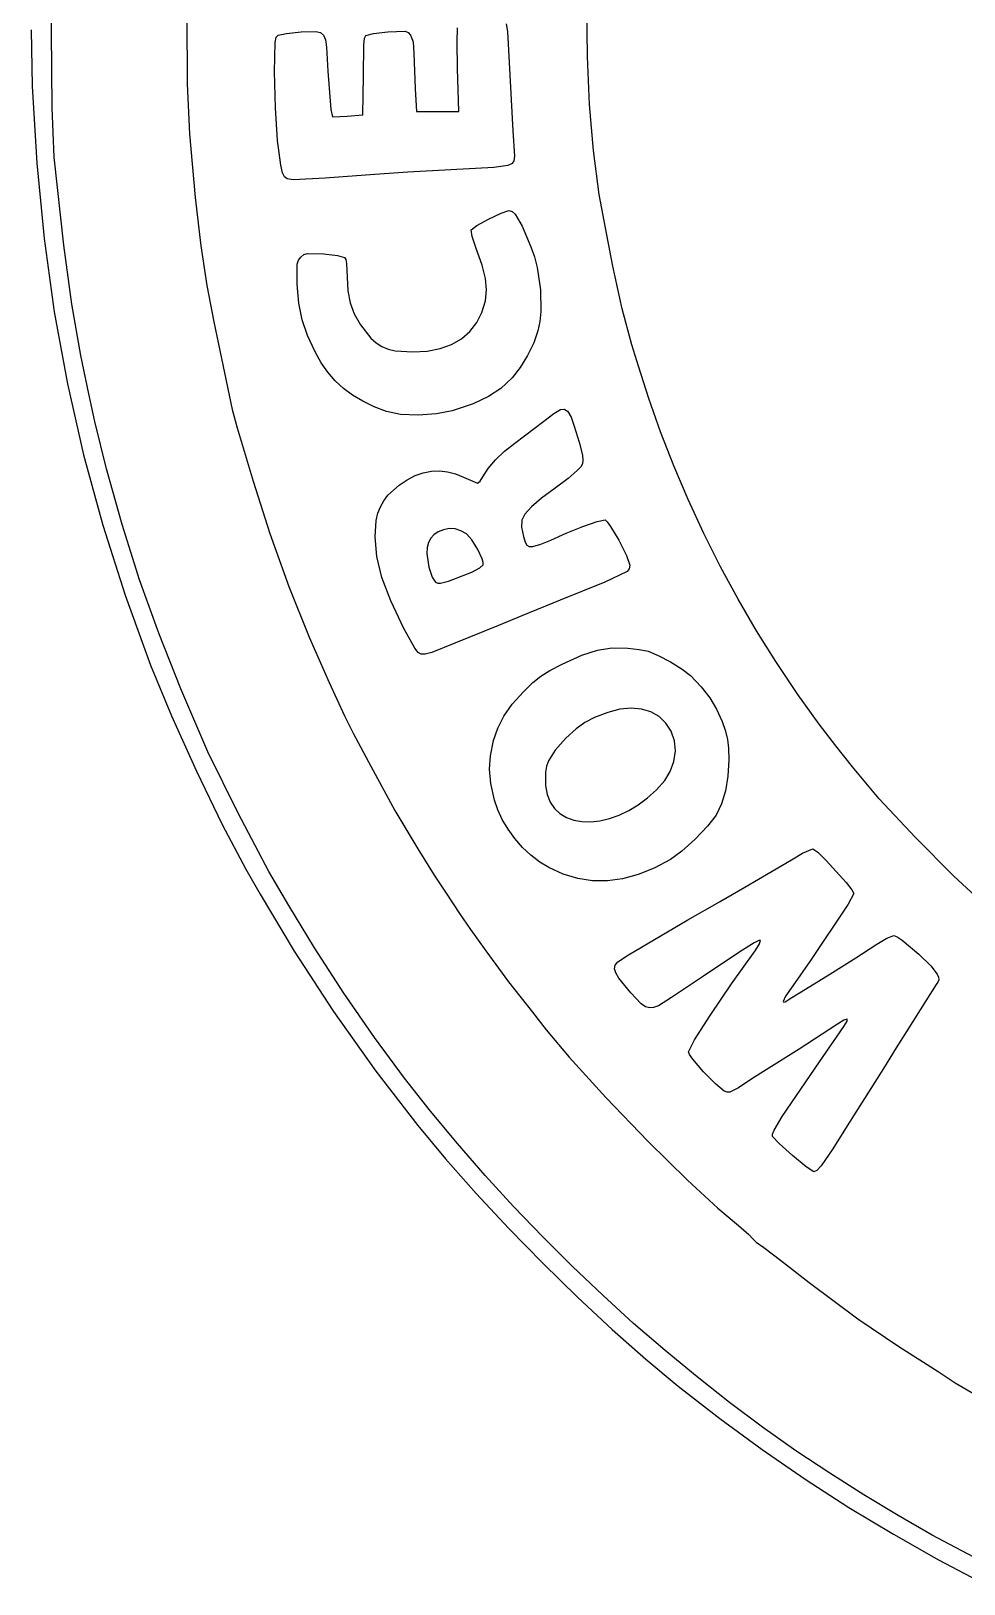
# Model space of a CAD drawing. Extents: x 49 to 657, y 49 to 657.
# Drawn here: x 48.8 to 211.8, y 81.8 to 353.1 of the extents above; entities that cross this region are included whole.
import ezdxf

# ---------------------------------------------------------------- set-up
doc = ezdxf.new("R2010")
doc.units = 0

msp = doc.modelspace()

# ---------------------------------------------------------------- linework, layer by layer
at = {"layer": 'Layer 1'}
for p, q in [((52.376244, 352.994491), (52.496343, 366.35329)), ((76.010562, 355.688524), (76.104429, 343.897487)), ((146.033159, 348.623218), (145.962824, 357.083162)), ((48.808115, 353.333852), (49.008978, 343.473983)), ((52.49136, 339.703557), (52.376244, 352.994491)), ((91.986863, 352.369633), (93.424963, 352.670861)), ((93.424963, 352.670861), (96.015588, 352.942191)), ((96.015588, 352.942191), (98.581337, 353.036499)), ((98.581337, 353.036499), (99.370381, 352.843462)), ((99.370381, 352.843462), (99.907479, 352.376909)), ((107.315068, 352.330827), (108.635604, 352.669097)), ((108.635604, 352.669097), (111.166345, 352.956302)), ((111.166345, 352.956302), (114.174792, 353.060637)), ((114.174792, 353.060637), (114.741943, 352.844483)), ((114.741943, 352.844483), (115.135098, 352.384449)), ((123.256119, 351.127573), (123.358573, 353.681041)), ((131.866934, 354.381641), (132.056579, 353.025226)), ((132.056579, 353.025226), (132.345019, 347.629355)), ((91.370913, 345.97412), (91.471455, 351.098706)), ((91.471455, 351.098706), (91.657655, 352.011833)), ((91.657655, 352.011833), (91.986863, 352.369633)), ((99.907479, 352.376909), (100.250588, 351.551795)), ((100.250588, 351.551795), (100.457664, 350.283078)), ((100.457664, 350.283078), (100.695541, 346.074662)), ((106.915723, 345.293964), (106.966964, 350.615929)), ((106.966964, 350.615929), (107.098385, 351.827077)), ((107.098385, 351.827077), (107.315068, 352.330827)), ((115.135098, 352.384449), (115.569544, 351.197263)), ((115.569544, 351.197263), (115.712948, 349.259189)), ((123.358353, 346.544915), (123.256119, 351.127573)), ((115.712948, 349.259189), (115.942959, 342.987854)), ((132.345019, 347.629355), (133.020942, 335.67018)), ((146.416827, 340.285678), (146.033159, 348.623218)), ((91.518926, 339.696943), (91.370913, 345.97412)), ((100.695541, 346.074662), (101.198955, 339.37188)), ((106.821884, 338.478999), (106.915723, 345.293964)), ((123.584836, 339.019102), (123.358353, 346.544915)), ((49.008978, 343.473983), (49.805682, 329.992863)), ((76.104429, 343.897487), (76.490032, 335.138544)), ((115.942959, 342.987854), (116.171912, 339.019102)), ((52.842617, 331.081597), (52.49136, 339.703557)), ((91.907047, 333.981609), (91.518926, 339.696943)), ((101.198955, 339.37188), (101.467067, 338.137157)), ((147.109793, 332.219758), (146.416827, 340.285678)), ((101.467067, 338.137157), (104.068099, 338.231702)), ((104.068099, 338.231702), (106.821884, 338.478999)), ((116.171912, 339.019102), (119.878198, 339.019102)), ((119.878198, 339.019102), (123.584836, 339.019102)), ((76.490032, 335.138544), (77.505426, 324.027906)), ((92.456168, 329.673858), (91.907047, 333.981609)), ((133.020942, 335.67018), (133.301048, 331.270113)), ((54.515799, 315.679398), (52.842617, 331.081597)), ((133.301048, 331.270113), (133.191598, 330.411931)), ((148.108022, 324.574674), (147.109793, 332.219758)), ((49.805682, 329.992863), (51.088748, 316.872201)), ((92.766382, 328.312122), (92.456168, 329.673858)), ((93.087178, 327.619434), (92.766382, 328.312122)), ((114.641561, 328.459045), (107.233223, 327.942578)), ((129.68547, 329.290808), (114.641561, 328.459045)), ((132.104717, 329.589743), (129.68547, 329.290808)), ((132.905936, 329.956941), (132.104717, 329.589743)), ((133.191598, 330.411931), (132.905936, 329.956941)), ((93.598337, 327.272195), (93.087178, 327.619434)), ((94.58988, 327.127793), (93.598337, 327.272195)), ((100.223524, 327.370372), (94.58988, 327.127793)), ((107.233223, 327.942578), (100.223524, 327.370372)), ((77.505426, 324.027906), (78.463472, 315.560291)), ((149.40748, 317.499644), (148.108022, 324.574674)), ((126.706006, 319.1204), (128.760619, 320.25215)), ((128.760619, 320.25215), (130.943025, 321.279589)), ((130.943025, 321.279589), (132.325264, 321.729805)), ((132.325264, 321.729805), (132.872555, 321.550638)), ((132.872555, 321.550638), (133.398415, 321.115618)), ((133.398415, 321.115618), (134.617086, 318.989205)), ((125.707149, 318.357247), (126.706006, 319.1204)), ((125.889358, 317.194844), (125.707149, 318.357247)), ((134.617086, 318.989205), (136.163841, 315.416843)), ((150.468636, 312.031585), (149.40748, 317.499644)), ((51.088748, 316.872201), (52.870438, 304.051998)), ((55.950591, 305.394772), (54.515799, 315.679398)), ((78.463472, 315.560291), (79.501422, 308.679714)), ((126.601794, 315.115923), (125.889358, 317.194844)), ((127.664664, 312.201817), (126.601794, 315.115923)), ((136.163841, 315.416843), (136.765601, 313.658991)), ((95.305137, 312.376866), (95.52122, 313.09111)), ((95.344957, 308.902091), (95.305137, 312.376866)), ((95.52122, 313.09111), (95.959849, 313.623319)), ((95.959849, 313.623319), (96.476283, 314.058118)), ((96.476283, 314.058118), (97.107877, 314.266698)), ((97.107877, 314.266698), (99.957177, 314.177181)), ((99.957177, 314.177181), (102.352275, 313.895488)), ((102.352275, 313.895488), (103.614426, 313.557703)), ((103.614426, 313.557703), (103.815311, 313.203265)), ((103.815311, 313.203265), (103.957327, 312.516875)), ((103.957327, 312.516875), (104.06951, 310.111062)), ((128.258924, 309.8691), (127.664664, 312.201817)), ((136.765601, 313.658991), (137.246561, 311.790461)), ((152.094282, 304.552074), (150.468636, 312.031585)), ((104.06951, 310.111062), (104.190877, 307.691445)), ((128.426874, 307.877762), (128.258924, 309.8691)), ((137.246561, 311.790461), (137.831335, 307.898173)), ((79.501422, 308.679714), (80.756529, 302.33019)), ((95.631347, 305.592207), (95.344957, 308.902091)), ((104.190877, 307.691445), (104.586683, 305.613407)), ((128.210814, 305.987792), (128.426874, 307.877762)), ((137.831335, 307.898173), (137.888661, 304.093595)), ((52.870438, 304.051998), (55.163014, 291.472256)), ((57.517278, 296.403167), (55.950591, 305.394772)), ((96.202296, 302.670003), (95.631347, 305.592207)), ((104.586683, 305.613407), (105.304487, 303.706686)), ((126.711904, 302.165057), (127.613139, 303.953306)), ((127.613139, 303.953306), (128.210814, 305.987792)), ((137.888661, 304.093595), (137.710313, 302.334702)), ((153.804858, 298.273243), (152.094282, 304.552074)), ((80.756529, 302.33019), (83.961517, 286.984347)), ((97.119982, 299.897686), (96.202296, 302.670003)), ((105.304487, 303.706686), (106.391848, 301.801023)), ((106.391848, 301.801023), (108.193259, 299.473796)), ((125.51804, 300.630758), (126.711904, 302.165057)), ((137.710313, 302.334702), (137.389039, 300.730342)), ((98.446581, 297.037462), (97.119982, 299.897686)), ((108.193259, 299.473796), (109.118015, 298.64509)), ((109.118015, 298.64509), (110.110789, 298.012584)), ((122.296146, 298.354868), (124.042477, 299.358124)), ((124.042477, 299.358124), (125.51804, 300.630758)), ((136.660983, 298.635386), (135.58017, 296.417498)), ((137.389039, 300.730342), (136.660983, 298.635386)), ((58.881823, 289.700385), (57.517278, 296.403167)), ((99.516458, 295.166944), (98.446581, 297.037462)), ((110.110789, 298.012584), (111.210571, 297.555977)), ((111.210571, 297.555977), (112.456349, 297.254966)), ((112.456349, 297.254966), (115.541851, 297.03852)), ((115.541851, 297.03852), (118.034902, 297.187352)), ((118.034902, 297.187352), (120.289978, 297.628707)), ((120.289978, 297.628707), (122.296146, 298.354868)), ((135.58017, 296.417498), (134.27208, 294.304187)), ((154.985959, 294.569074), (153.804858, 298.273243)), ((100.685289, 293.494), (99.516458, 295.166944)), ((101.974009, 292.001195), (100.685289, 293.494)), ((134.27208, 294.304187), (132.862192, 292.522962)), ((156.759737, 288.894778), (154.985959, 294.569074)), ((55.163014, 291.472256), (57.978738, 279.072977)), ((103.403553, 290.671098), (101.974009, 292.001195)), ((104.994858, 289.486273), (103.403553, 290.671098)), ((130.931058, 290.681929), (128.781212, 289.236879)), ((132.862192, 292.522962), (130.931058, 290.681929)), ((59.976141, 284.867679), (58.881823, 289.700385)), ((106.768857, 288.429287), (104.994858, 289.486273)), ((108.746486, 287.482707), (106.768857, 288.429287)), ((126.0598, 287.992978), (122.413966, 286.755394)), ((128.781212, 289.236879), (126.0598, 287.992978)), ((158.812316, 283.078367), (156.759737, 288.894778)), ((62.02437, 276.63437), (59.976141, 284.867679)), ((83.961517, 286.984347), (84.823001, 283.809345)), ((110.948681, 286.6291), (108.746486, 287.482707)), ((113.372205, 286.143264), (110.948681, 286.6291)), ((116.474816, 286.006579), (113.372205, 286.143264)), ((119.680681, 286.212728), (116.474816, 286.006579)), ((122.413966, 286.755394), (119.680681, 286.212728)), ((133.335267, 281.097893), (138.412448, 284.943879)), ((138.412448, 284.943879), (140.19309, 286.316593)), ((140.19309, 286.316593), (141.314091, 286.984259)), ((141.314091, 286.984259), (142.043311, 287.053569)), ((142.043311, 287.053569), (142.648607, 286.631216)), ((142.648607, 286.631216), (143.188357, 285.661562)), ((143.188357, 285.661562), (143.742924, 284.073576)), ((84.823001, 283.809345), (87.646989, 274.460728)), ((143.742924, 284.073576), (144.621341, 281.297566)), ((161.118556, 277.176264), (158.812316, 283.078367)), ((129.963503, 278.196691), (131.54127, 279.696356)), ((131.54127, 279.696356), (133.335267, 281.097893)), ((144.621341, 281.297566), (145.164266, 279.004509)), ((57.978738, 279.072977), (61.329871, 266.794162)), ((127.790303, 275.254479), (128.685378, 276.686774)), ((128.685378, 276.686774), (129.963503, 278.196691)), ((144.871224, 276.976377), (144.269269, 276.312813)), ((145.179921, 277.5224), (144.871224, 276.976377)), ((145.164266, 279.004509), (145.257042, 278.136553)), ((145.257042, 278.136553), (145.179921, 277.5224)), ((163.653317, 271.244892), (161.118556, 277.176264)), ((64.729824, 266.876001), (62.02437, 276.63437)), ((87.646989, 274.460728), (90.53774, 265.345622)), ((113.117207, 273.793625), (114.525052, 274.722082)), ((114.525052, 274.722082), (115.941339, 275.435437)), ((115.941339, 275.435437), (117.362073, 275.933198)), ((117.362073, 275.933198), (118.783263, 276.214873)), ((118.783263, 276.214873), (120.200914, 276.279969)), ((120.200914, 276.279969), (121.611032, 276.127995)), ((121.611032, 276.127995), (123.009625, 275.75846)), ((123.009625, 275.75846), (124.392698, 275.17087)), ((124.392698, 275.17087), (126.846622, 274.112536)), ((126.846622, 274.112536), (127.278642, 274.446044)), ((127.278642, 274.446044), (127.790303, 275.254479)), ((142.665275, 274.935964), (140.388711, 273.23553)), ((144.269269, 276.312813), (142.665275, 274.935964)), ((110.438039, 271.055731), (111.169244, 272.024134)), ((111.169244, 272.024134), (113.117207, 273.793625)), ((138.019084, 271.480465), (136.257636, 269.9625)), ((140.388711, 273.23553), (138.019084, 271.480465)), ((109.129504, 267.630549), (109.425337, 268.874384)), ((109.425337, 268.874384), (109.859126, 270.010963)), ((109.859126, 270.010963), (110.438039, 271.055731)), ((135.107045, 268.684313), (134.56999, 267.648585)), ((136.257636, 269.9625), (135.107045, 268.684313)), ((166.391461, 265.340673), (163.653317, 271.244892)), ((61.329871, 266.794162), (65.228676, 254.575812)), ((67.791, 257.256737), (64.729824, 266.876001)), ((108.92303, 264.759333), (109.129504, 267.630549)), ((120.868446, 265.994762), (119.957694, 265.621812)), ((121.892351, 266.184385), (120.868446, 265.994762)), ((122.922936, 266.125863), (121.892351, 266.184385)), ((123.93143, 265.824254), (122.922936, 266.125863)), ((124.889056, 265.284619), (123.93143, 265.824254)), ((134.56999, 267.648585), (134.543047, 266.427532)), ((134.543047, 266.427532), (134.84551, 264.834475)), ((142.315716, 265.401472), (145.266307, 266.568423)), ((145.266307, 266.568423), (147.770679, 267.42085)), ((147.770679, 267.42085), (149.118555, 267.695857)), ((149.118555, 267.695857), (149.509939, 267.366126)), ((149.509939, 267.366126), (150.094857, 266.571625)), ((150.094857, 266.571625), (151.543639, 264.140516)), ((90.53774, 265.345622), (93.852883, 256.085095)), ((109.228987, 261.322123), (108.92303, 264.759333)), ((118.250039, 263.74933), (118.020921, 262.870265)), ((118.648921, 264.500204), (118.250039, 263.74933)), ((119.217996, 265.123995), (118.648921, 264.500204)), ((119.957694, 265.621812), (119.217996, 265.123995)), ((125.856153, 264.206613), (124.889056, 265.284619)), ((126.886221, 262.547018), (125.856153, 264.206613)), ((134.84551, 264.834475), (135.161301, 263.806899)), ((135.161301, 263.806899), (135.451494, 263.26814)), ((135.451494, 263.26814), (135.850299, 263.075722)), ((136.491925, 263.087165), (137.878122, 263.447043)), ((137.878122, 263.447043), (139.62918, 264.182894)), ((139.62918, 264.182894), (142.315716, 265.401472)), ((151.543639, 264.140516), (152.861585, 261.506935)), ((169.307847, 259.520028), (166.391461, 265.340673)), ((110.119212, 257.663689), (109.228987, 261.322123)), ((118.020921, 262.870265), (117.961136, 261.861901)), ((117.961136, 261.861901), (118.347847, 259.452846)), ((127.656864, 260.898205), (126.886221, 262.547018)), ((127.844154, 260.262958), (127.656864, 260.898205)), ((135.850299, 263.075722), (136.491925, 263.087165)), ((152.861585, 261.506935), (153.445377, 259.775285)), ((118.347847, 259.452846), (118.898522, 257.70315)), ((118.898522, 257.70315), (119.495698, 256.826282)), ((121.783904, 257.013034), (125.835031, 258.601064)), ((125.835031, 258.601064), (127.226751, 259.330388)), ((127.226751, 259.330388), (127.845689, 259.852544)), ((127.845689, 259.852544), (127.844154, 260.262958)), ((153.017457, 258.677793), (149.100034, 256.823945)), ((153.325212, 259.143328), (153.017457, 258.677793)), ((153.445377, 259.775285), (153.325212, 259.143328)), ((172.377336, 253.839382), (169.307847, 259.520028)), ((71.115635, 247.948491), (67.791, 257.256737)), ((93.852883, 256.085095), (97.386307, 247.22442)), ((111.66891, 253.544283), (110.119212, 257.663689)), ((119.495698, 256.826282), (119.886283, 256.66219)), ((119.886283, 256.66219), (120.377963, 256.652743)), ((120.377963, 256.652743), (121.783904, 257.013034)), ((149.100034, 256.823945), (141.284767, 253.67152)), ((65.228676, 254.575812), (69.687413, 242.35793)), ((113.953291, 248.724162), (111.66891, 253.544283)), ((141.284767, 253.67152), (134.581985, 250.92726)), ((175.574788, 248.355156), (172.377336, 253.839382)), ((134.581985, 250.92726), (130.52786, 249.247684)), ((74.994308, 238.182119), (71.115635, 247.948491)), ((97.386307, 247.22442), (100.931902, 239.30887)), ((115.859086, 245.292249), (113.953291, 248.724162)), ((130.52786, 249.247684), (122.882102, 246.152057)), ((178.985997, 242.960745), (175.574788, 248.355156)), ((116.47206, 244.552011), (115.859086, 245.292249)), ((117.001293, 244.252701), (116.47206, 244.552011)), ((117.682094, 244.268438), (117.001293, 244.252701)), ((118.832696, 244.572009), (117.682094, 244.268438)), ((122.882102, 246.152057), (118.832696, 244.572009)), ((145.045711, 244.053094), (147.792992, 244.958433)), ((147.792992, 244.958433), (150.330987, 245.337515)), ((150.330987, 245.337515), (153.105652, 245.298687)), ((153.105652, 245.298687), (155.087823, 245.0741)), ((155.087823, 245.0741), (156.633432, 244.758232)), ((156.633432, 244.758232), (158.425092, 244.02103)), ((69.687413, 242.35793), (73.3463, 233.497431)), ((139.475699, 241.405396), (141.643189, 242.513152)), ((141.643189, 242.513152), (145.045711, 244.053094)), ((158.425092, 244.02103), (160.565143, 242.888905)), ((160.565143, 242.888905), (162.592216, 241.626935)), ((162.592216, 241.626935), (164.044945, 240.500201)), ((182.83787, 237.226377), (178.985997, 242.960745)), ((100.931902, 239.30887), (103.594318, 233.488033)), ((134.870557, 237.68221), (136.493534, 239.278123)), ((136.493534, 239.278123), (137.893865, 240.423119)), ((137.893865, 240.423119), (139.475699, 241.405396)), ((164.044945, 240.500201), (165.911493, 238.555661)), ((79.717597, 227.188476), (74.994308, 238.182119)), ((132.917021, 235.501662), (134.870557, 237.68221)), ((165.911493, 238.555661), (167.414504, 236.633181)), ((167.414504, 236.633181), (168.613773, 234.646341)), ((186.527156, 232.026666), (182.83787, 237.226377)), ((73.3463, 233.497431), (77.708218, 223.821783)), ((103.594318, 233.488033), (105.158183, 230.363478)), ((130.37917, 231.357656), (131.443539, 233.432073)), ((131.443539, 233.432073), (132.917021, 235.501662)), ((149.624791, 234.067647), (147.275273, 233.189693)), ((151.715953, 234.627002), (149.624791, 234.067647)), ((153.689196, 234.821186), (151.715953, 234.627002)), ((155.51243, 234.663946), (153.689196, 234.821186)), ((157.153559, 234.169027), (155.51243, 234.663946)), ((158.580492, 233.350174), (157.153559, 234.169027)), ((159.761134, 232.221135), (158.580492, 233.350174)), ((168.613773, 234.646341), (169.569096, 232.508721)), ((129.652971, 229.162622), (130.37917, 231.357656)), ((144.075632, 231.227806), (142.270429, 229.558086)), ((145.584734, 232.34071), (144.075632, 231.227806)), ((147.275273, 233.189693), (145.584734, 232.34071)), ((160.663394, 230.795655), (159.761134, 232.221135)), ((161.255177, 229.08748), (160.663394, 230.795655)), ((169.569096, 232.508721), (170.18299, 230.783548)), ((170.18299, 230.783548), (170.5324, 229.375876)), ((189.450605, 228.236227), (186.527156, 232.026666)), ((105.158183, 230.363478), (108.207596, 224.71903)), ((129.103331, 226.504963), (129.652971, 229.162622)), ((142.270429, 229.558086), (140.383827, 227.512122)), ((161.412146, 227.356988), (161.255177, 229.08748)), ((170.5324, 229.375876), (170.691112, 227.861312)), ((170.691112, 227.861312), (170.73291, 225.815464)), ((192.350088, 224.603319), (189.450605, 228.236227)), ((84.979899, 216.485897), (79.717597, 227.188476)), ((128.942035, 224.14043), (129.103331, 226.504963)), ((139.245534, 225.643264), (138.919444, 224.687803)), ((140.383827, 227.512122), (139.245534, 225.643264)), ((160.521702, 223.765829), (161.154944, 225.531875)), ((161.154944, 225.531875), (161.412146, 227.356988)), ((170.73291, 225.815464), (170.602052, 222.954208)), ((77.708218, 223.821783), (82.223661, 214.506564)), ((108.207596, 224.71903), (112.411122, 216.923783)), ((129.174835, 221.686931), (128.942035, 224.14043)), ((138.735361, 223.671682), (138.733124, 221.317545)), ((138.919444, 224.687803), (138.735361, 223.671682)), ((159.550553, 222.212542), (160.521702, 223.765829)), ((170.602052, 222.954208), (170.190338, 220.389253)), ((197.057679, 219.00363), (192.350088, 224.603319)), ((129.807487, 218.762373), (129.174835, 221.686931)), ((138.733124, 221.317545), (139.002461, 219.764454)), ((139.002461, 219.764454), (139.526626, 218.430938)), ((156.546819, 219.162639), (158.097163, 220.58536)), ((158.097163, 220.58536), (159.550553, 222.212542)), ((170.190338, 220.389253), (169.497636, 218.119904)), ((130.364927, 217.071218), (129.807487, 218.762373)), ((131.169194, 215.357151), (130.364927, 217.071218)), ((139.526626, 218.430938), (140.28049, 217.315917)), ((140.28049, 217.315917), (141.238928, 216.418312)), ((153.255781, 216.934901), (154.92465, 217.94546)), ((154.92465, 217.94546), (156.546819, 219.162639)), ((169.497636, 218.119904), (168.523814, 216.145466)), ((203.351382, 212.231835), (197.057679, 219.00363)), ((82.223661, 214.506564), (86.343121, 206.727352)), ((90.357029, 206.30931), (84.979899, 216.485897)), ((112.411122, 216.923783), (116.425207, 210.255132)), ((132.186227, 213.662613), (131.169194, 215.357151)), ((141.238928, 216.418312), (142.37681, 215.737044)), ((142.37681, 215.737044), (143.669011, 215.271032)), ((143.669011, 215.271032), (145.090404, 215.019198)), ((145.090404, 215.019198), (146.61586, 214.980461)), ((146.61586, 214.980461), (148.220253, 215.153742)), ((148.220253, 215.153742), (149.878455, 215.537963)), ((149.878455, 215.537963), (151.565341, 216.132042)), ((151.565341, 216.132042), (153.255781, 216.934901)), ((168.523814, 216.145466), (167.041579, 214.220627)), ((133.381966, 212.030046), (132.186227, 213.662613)), ((134.72235, 210.501891), (133.381966, 212.030046)), ((164.869343, 211.943131), (162.530353, 209.822995)), ((167.041579, 214.220627), (164.869343, 211.943131)), ((210.065904, 205.497744), (203.351382, 212.231835)), ((116.425207, 210.255132), (119.238258, 205.669018)), ((136.173317, 209.120587), (134.72235, 210.501891)), ((137.700806, 207.928576), (136.173317, 209.120587)), ((162.530353, 209.822995), (160.547857, 208.370239)), ((181.68067, 208.311678), (183.636648, 209.494719)), ((183.636648, 209.494719), (185.433875, 210.23961)), ((185.433875, 210.23961), (186.287907, 209.654616)), ((186.287907, 209.654616), (187.776674, 208.226658)), ((86.343121, 206.727352), (88.828795, 202.317627)), ((93.838948, 200.337837), (90.357029, 206.30931)), ((139.270757, 206.968299), (137.700806, 207.928576)), ((141.814712, 205.819027), (139.270757, 206.968299)), ((157.680135, 206.864433), (154.898266, 205.740516)), ((160.547857, 208.370239), (157.680135, 206.864433)), ((173.566776, 203.562581), (178.329279, 206.35376)), ((178.329279, 206.35376), (181.68067, 208.311678)), ((187.776674, 208.226658), (191.242762, 204.398047)), ((119.238258, 205.669018), (121.349282, 202.494016)), ((144.365318, 205.046459), (141.814712, 205.819027)), ((146.935776, 204.651459), (144.365318, 205.046459)), ((149.539287, 204.634893), (146.935776, 204.651459)), ((152.18905, 204.997624), (149.539287, 204.634893)), ((154.898266, 205.740516), (152.18905, 204.997624)), ((169.114365, 200.980951), (173.566776, 203.562581)), ((191.242762, 204.398047), (192.252782, 203.112524)), ((216.035956, 200.011164), (210.065904, 205.497744)), ((88.828795, 202.317627), (94.765916, 192.386954)), ((121.349282, 202.494016), (123.6755, 198.966236)), ((163.577514, 197.824294), (169.114365, 200.980951)), ((192.616788, 202.442158), (191.612429, 200.61124)), ((192.252782, 203.112524), (192.616788, 202.442158)), ((98.322332, 192.937277), (93.838948, 200.337837)), ((123.6755, 198.966236), (125.595318, 196.144012)), ((191.612429, 200.61124), (185.032061, 190.739806)), ((125.595318, 196.144012), (128.300067, 192.41021)), ((153.199844, 191.709593), (163.577514, 197.824294)), ((103.459336, 185.047336), (98.322332, 192.937277)), ((175.20027, 193.82948), (172.684831, 192.24899)), ((175.984105, 194.218533), (175.20027, 193.82948)), ((175.337722, 192.439843), (176.046761, 193.554357)), ((176.294103, 194.252416), (175.984105, 194.218533)), ((176.046761, 193.554357), (176.294103, 194.252416)), ((192.96886, 191.235812), (196.623641, 193.586372)), ((196.623641, 193.586372), (198.341846, 194.645191)), ((198.341846, 194.645191), (199.568984, 195.085678)), ((199.568984, 195.085678), (200.166711, 194.900073)), ((200.166711, 194.900073), (201.065733, 194.32209)), ((201.065733, 194.32209), (203.939903, 191.861993)), ((94.765916, 192.386954), (101.680674, 181.840231)), ((128.300067, 192.41021), (132.262734, 186.993303)), ((150.771761, 189.301309), (150.892188, 189.921713)), ((150.892188, 189.921713), (151.339689, 190.489692)), ((151.339689, 190.489692), (153.199844, 191.709593)), ((172.684831, 192.24899), (166.334827, 188.036115)), ((171.222351, 186.681597), (175.337722, 192.439843)), ((185.032061, 190.739806), (181.945253, 186.305034)), ((188.383452, 188.364904), (192.96886, 191.235812)), ((203.939903, 191.861993), (206.059598, 189.803539)), ((150.982427, 188.568177), (150.771761, 189.301309)), ((151.528205, 187.662011), (150.982427, 188.568177)), ((153.641169, 185.089361), (151.528205, 187.662011)), ((166.334827, 188.036115), (160.735535, 184.306899)), ((184.150116, 185.734944), (188.383452, 188.364904)), ((206.059598, 189.803539), (207.184888, 188.385939)), ((207.184888, 188.385939), (207.415652, 187.845784)), ((207.44704, 187.379832), (207.295461, 186.959414)), ((207.415652, 187.845784), (207.44704, 187.379832)), ((108.844454, 177.271894), (103.459336, 185.047336)), ((132.262734, 186.993303), (136.436539, 181.720331)), ((155.460814, 183.176102), (153.641169, 185.089361)), ((167.473462, 181.162368), (171.222351, 186.681597)), ((180.688691, 184.524728), (180.244599, 183.597374)), ((181.945253, 186.305034), (180.688691, 184.524728)), ((181.792501, 184.284321), (184.150116, 185.734944)), ((206.977322, 186.555859), (205.183093, 183.685304)), ((207.295461, 186.959414), (206.977322, 186.555859)), ((101.680674, 181.840231), (109.057129, 171.433936)), ((156.181822, 182.668459), (155.460814, 183.176102)), ((156.871513, 182.449699), (156.181822, 182.668459)), ((157.600809, 182.511993), (156.871513, 182.449699)), ((158.440631, 182.847512), (157.600809, 182.511993)), ((160.735535, 184.306899), (158.440631, 182.847512)), ((180.244599, 183.597374), (180.327126, 183.45221)), ((180.327126, 183.45221), (180.612646, 183.518672)), ((180.612646, 183.518672), (181.792501, 184.284321)), ((205.183093, 183.685304), (201.935066, 178.492059)), ((136.436539, 181.720331), (138.847071, 178.654337)), ((164.745667, 176.873652), (167.473462, 181.162368)), ((189.727889, 179.639999), (183.063251, 175.248883)), ((186.592398, 173.037053), (190.867847, 179.191177)), ((190.863173, 180.324917), (189.727889, 179.639999)), ((191.456854, 180.488077), (190.863173, 180.324917)), ((190.867847, 179.191177), (191.44643, 180.176144)), ((191.44643, 180.176144), (191.456854, 180.488077)), ((114.072177, 170.214829), (108.844454, 177.271894)), ((138.847071, 178.654337), (142.833468, 173.849655)), ((163.693578, 174.80694), (164.745667, 176.873652)), ((201.935066, 178.492059), (200.025126, 175.480393)), ((142.833468, 173.849655), (149.263326, 166.827366)), ((163.910809, 174.314419), (163.693578, 174.80694)), ((164.491628, 173.496469), (163.910809, 174.314419)), ((183.063251, 175.248883), (177.270945, 171.650988)), ((200.025126, 175.480393), (197.783927, 171.854541)), ((109.057129, 171.433936), (116.379346, 161.924546)), ((166.341001, 171.325639), (164.491628, 173.496469)), ((168.435642, 169.177166), (166.341001, 171.325639)), ((177.270945, 171.650988), (174.801499, 170.052551)), ((180.104061, 163.514164), (186.592398, 173.037053)), ((197.783927, 171.854541), (194.060708, 165.981493)), ((118.641977, 164.437368), (114.072177, 170.214829)), ((169.969499, 167.933766), (168.435642, 169.177166)), ((172.438945, 168.476339), (170.936463, 167.77312)), ((174.801499, 170.052551), (172.438945, 168.476339)), ((149.263326, 166.827366), (156.661759, 159.154864)), ((170.448218, 167.759136), (169.969499, 167.933766)), ((170.936463, 167.77312), (170.448218, 167.759136)), ((194.060708, 165.981493), (191.451209, 161.857518)), ((123.347602, 158.770313), (118.641977, 164.437368)), ((178.692745, 161.098053), (180.104061, 163.514164)), ((116.379346, 161.924546), (121.265415, 156.084133)), ((178.363146, 160.023778), (178.399302, 160.403579)), ((178.399302, 160.403579), (178.692745, 161.098053)), ((191.451209, 161.857518), (188.912619, 157.858427)), ((128.183498, 153.218582), (123.347602, 158.770313)), ((156.661759, 159.154864), (163.553878, 152.39954)), ((179.530058, 158.761869), (178.363146, 160.023778)), ((181.879725, 156.658452), (179.530058, 158.761869)), ((188.912619, 157.858427), (186.890143, 154.883097)), ((121.265415, 156.084133), (126.623732, 150.044769)), ((184.280853, 154.684417), (181.879725, 156.658452)), ((185.60215, 153.810652), (184.280853, 154.684417)), ((186.890143, 154.883097), (186.135782, 154.086326)), ((133.144111, 147.787094), (128.183498, 153.218582)), ((163.553878, 152.39954), (168.842064, 147.503025)), ((186.135782, 154.086326), (185.60215, 153.810652)), ((126.623732, 150.044769), (132.333582, 143.927122)), ((138.223889, 142.480769), (133.144111, 147.787094)), ((168.842064, 147.503025), (172.420247, 144.460977)), ((132.333582, 143.927122), (138.274248, 137.851857)), ((172.420247, 144.460977), (174.226647, 142.914574)), ((143.417276, 137.304526), (138.223889, 142.480769)), ((174.226647, 142.914574), (174.977888, 142.117472)), ((174.977888, 142.117472), (175.532014, 141.563523)), ((175.532014, 141.563523), (176.864545, 140.601585)), ((176.864545, 140.601585), (179.774963, 138.37732)), ((179.774963, 138.37732), (184.773431, 134.472905)), ((138.274248, 137.851857), (144.325013, 131.939642)), ((148.71872, 132.263283), (143.417276, 137.304526)), ((184.773431, 134.472905), (193.322344, 128.137233)), ((144.325013, 131.939642), (150.365162, 126.311144)), ((154.122667, 127.361959), (148.71872, 132.263283)), ((193.322344, 128.137233), (200.449959, 123.303822)), ((150.365162, 126.311144), (156.273979, 121.087028)), ((159.623563, 122.605475), (154.122667, 127.361959)), ((165.215854, 117.998748), (159.623563, 122.605475)), ((200.449959, 123.303822), (207.321986, 118.938194)), ((156.273979, 121.087028), (161.930746, 116.387962)), ((170.893988, 113.546699), (165.215854, 117.998748)), ((207.321986, 118.938194), (210.336827, 116.990154)), ((210.336827, 116.990154), (213.799696, 114.920758)), ((161.930746, 116.387962), (169.196368, 110.739812)), ((176.652409, 109.254245), (170.893988, 113.546699)), ((169.196368, 110.739812), (176.589791, 105.327334)), ((182.485565, 105.126306), (176.652409, 109.254245)), ((176.589791, 105.327334), (184.10817, 100.151874)), ((188.387902, 101.167802), (182.485565, 105.126306)), ((194.353866, 97.383651), (188.387902, 101.167802)), ((184.10817, 100.151874), (191.748662, 95.214772)), ((191.748662, 95.214772), (199.508421, 90.517373)), ((200.377904, 93.778773), (194.353866, 97.383651)), ((206.306691, 90.338481), (200.377904, 93.778773)), ((199.508421, 90.517373), (207.384602, 86.061019)), ((216.660681, 84.875361), (206.306691, 90.338481)), ((207.384602, 86.061019), (215.374361, 81.847053))]:
    msp.add_line(p, q, dxfattribs=at)

doc.saveas('drawing.dxf')
